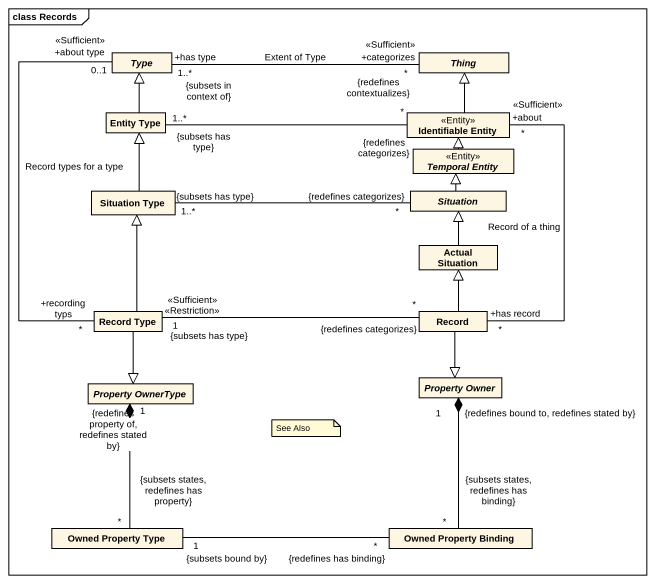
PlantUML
@startuml
mainframe class Records
hide circle
hide empty members
abstract class Type
abstract class Thing
class "Entity Type" as Entity_Type
class "Identifiable Entity" as Identifiable_Entity <<Entity>>
abstract class "Temporal Entity" as Temporal_Entity <<Entity>>
class "Situation Type" as Situation_Type
abstract class Situation
class "Actual Situation" as Actual_Situation
class "Record Type" as Record_Type
class "Record" as Record_
abstract class "Property OwnerType" as Property_OwnerType
abstract class "Property Owner" as Property_Owner
class "Owned Property Type" as Owned_Property_Type
class "Owned Property Binding" as Owned_Property_Binding
Type "+has type\n1..*\n{subsets in context of}" -right- "+categorizes\n*\n{redefines contextualizes}\n<<Sufficient>>" Thing : Extent of Type
Entity_Type -up-|> Type
Entity_Type "1..*\n{subsets has type}" -right- "{redefines categorizes}\n*" Identifiable_Entity
Identifiable_Entity -up-|> Thing
Temporal_Entity -up-|> Identifiable_Entity
Situation_Type -up-|> Entity_Type
Situation_Type "1..*\n{subsets has type}" -right- "*\n{redefines categorizes}" Situation
Situation -up-|> Temporal_Entity
Actual_Situation -up-|> Situation
Record_Type "+recording typs\n*" -up- "+about type\n0..1\n<<Sufficient>>" Type : Record types for a type
Record_Type -up-|> Situation_Type
Record_Type "1\n{subsets has type}\n<<Sufficient>> <<Restriction>>" -right- "*\n{redefines categorizes}" Record_
Record_Type --|> Property_OwnerType
Record_ "+has record\n*" -up- "+about\n*\n<<Sufficient>>" Identifiable_Entity : Record of a thing
Record_ -up-|> Actual_Situation
Record_ --|> Property_Owner
Property_OwnerType "{redefines property of, redefines stated by}\n1" *-- "{subsets states, redefines has property}\n*" Owned_Property_Type
Property_Owner "{redefines bound to, redefines stated by}\n1" *-- "{subsets states, redefines has binding}\n*" Owned_Property_Binding
Owned_Property_Binding "{redefines has binding}\n*" -left- "{subsets bound by}\n1" Owned_Property_Type
note as N1
  See Also
end note
@enduml
